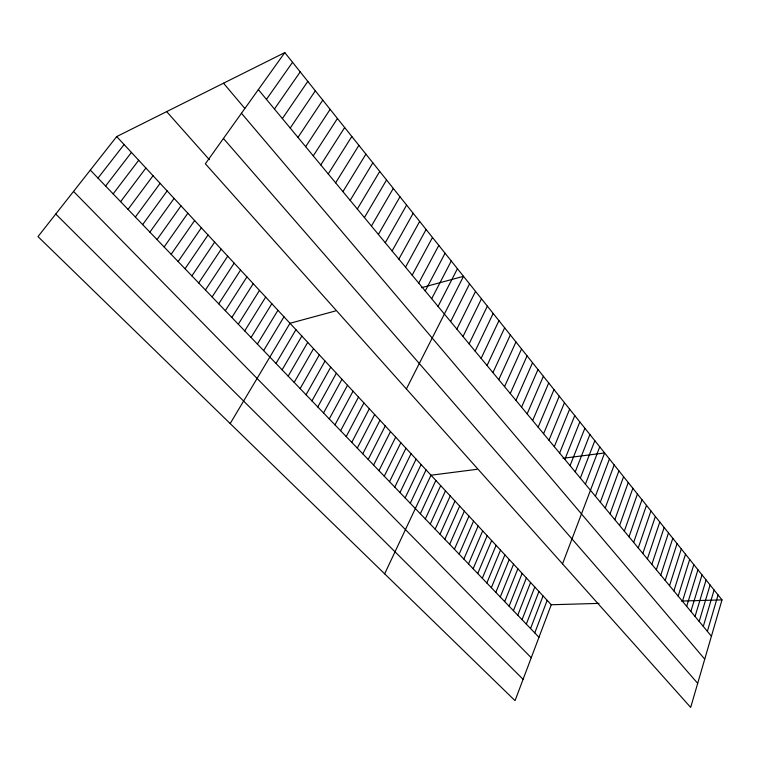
<?xml version="1.0" encoding="UTF-8"?>
<svg xmlns="http://www.w3.org/2000/svg" width="760" height="760" viewBox="0 0 760 760"><rect width="100%" height="100%" fill="white"/><g stroke="black" fill="none" stroke-linecap="round" stroke-linejoin="round"><path stroke-width="1.14" d="M722 599.887L690.678 707.408L205.361 163.789L284.8 52.592L722 599.887L681.444 601.046M707.37 631.322L718.067 594.966M703.294 626.401L714.096 589.997M699.181 621.452L710.106 585M695.039 616.455L706.078 579.966M690.869 611.42L702.031 574.892M686.669 606.347L697.946 569.781M682.433 601.245L693.832 564.633M678.167 596.096L689.69 559.445M673.873 590.909L685.51 554.211M669.541 585.684L681.302 548.948M665.171 580.412L677.065 543.647M660.772 575.111L672.799 538.298M656.336 569.762L668.496 532.912M651.871 564.366L664.164 527.487M647.368 558.933L659.794 522.015M642.827 553.461L655.386 516.505M638.257 547.941L650.95 510.948M633.65 542.383L646.484 505.353M629.005 536.778L641.972 499.709M624.321 531.126L637.431 494.028M619.6 525.426L632.861 488.3M614.84 519.688L628.244 482.524M610.042 513.903L623.599 476.71M605.207 508.069L618.915 470.839M600.333 502.179L614.184 464.93M595.413 496.251L609.425 458.974M116.698 136.572L551.247 604.751L515.033 700.663L38 236.607L116.698 136.572L284.8 52.592M562.524 563.844L604.628 452.96L563.036 458.289M534.774 632.918L547.162 600.362M530.565 628.529L543.067 595.944M585.418 484.196L599.754 446.861M526.319 624.121L538.935 591.489M580.346 478.078L594.833 440.705M522.053 619.675L534.774 587.014M517.76 615.201L530.594 582.502M575.225 471.894L589.883 434.501M570.057 465.671L584.886 428.241M513.428 610.688L526.376 577.961M509.076 606.157L522.139 573.392M564.851 459.382L579.842 421.942M504.688 601.587L517.873 568.793M559.607 453.045L574.769 415.577M500.27 596.989L513.57 564.167M495.824 592.363L509.247 559.503M554.306 446.661L569.639 409.165M491.35 587.698L504.897 554.819M548.967 440.22L564.481 402.705M486.846 583.015L500.507 550.088M482.305 578.284L496.09 545.338M543.581 433.722L559.265 396.178M477.736 573.524L491.653 540.55M538.146 427.167L554.011 389.604M473.138 568.736L487.179 535.724M532.665 420.555L548.72 382.974M468.512 563.91L482.676 530.869M463.847 559.056L478.135 525.986M527.136 413.887L543.381 376.285M459.144 554.163L473.565 521.065M521.559 407.16L537.985 369.541M454.413 549.242L468.967 516.116M515.936 400.368L532.551 362.738M449.654 544.283L464.341 511.119M444.856 539.286L459.676 506.103M510.264 393.528L527.079 355.88M504.545 386.622L521.55 348.963M440.021 534.251L454.983 501.039M435.157 529.188L450.252 495.947M430.255 524.086L445.493 490.817M498.769 379.648L515.973 341.981M425.315 518.947L440.695 485.649M492.936 372.618L510.35 334.941M420.346 513.769L435.869 480.453M487.056 365.531L504.668 327.835M384.665 573.838L431.005 475.209L476.89 469.328M410.257 503.262L426.065 469.889M481.127 358.368L498.95 320.673M475.142 351.148L493.173 313.443M405.137 497.923L421.097 464.531M399.978 492.556L416.09 459.135M469.101 343.862L487.35 306.147M394.772 487.141L411.046 453.701M389.538 481.688L405.963 448.229M463.001 336.509L481.469 298.794M456.855 329.089L475.541 291.365M384.265 476.197L400.843 442.709M450.651 321.594L469.556 283.879M378.955 470.668L395.684 437.161M373.597 465.091L390.498 431.566M406.381 388.959L463.514 276.317L421.515 287.679M368.201 459.467L385.263 425.923M438.055 306.413L457.425 268.688M362.767 453.815L379.99 420.242M357.285 448.105L374.68 414.523M431.68 298.709L451.269 260.993M351.776 442.358L369.331 408.756M425.229 290.938L445.065 253.222M346.209 436.572L363.935 402.952M418.731 283.091L438.805 245.385M340.603 430.74L358.511 397.1M334.96 424.859L353.039 391.2M412.167 275.167L432.487 237.471M329.27 418.931L347.519 385.263M405.536 267.178L426.103 229.491M323.532 412.965L341.962 379.278M317.756 406.942L336.366 373.245M398.848 259.103L419.672 221.426M311.933 400.881L330.724 367.166M392.094 250.952L413.165 213.294M306.062 394.763L325.042 361.038M385.272 242.725L406.609 205.076M300.143 388.607L319.314 354.863M378.385 234.412L399.988 196.792M294.177 382.394L313.538 348.65M288.163 376.133L307.714 342.38M371.431 226.024L393.3 188.423M282.112 369.825L301.853 336.062M364.41 217.559L386.555 179.968M276.003 363.46L295.944 329.688M357.323 209L379.734 171.446M230.185 423.567L289.988 323.276L335.397 310.983M263.635 350.588L283.983 316.806M350.16 200.364L372.856 162.83M257.383 344.071L277.932 310.279M251.066 337.506L271.833 303.715M342.931 191.634L365.911 154.137M335.625 182.827L358.891 145.35M244.71 330.885L265.677 297.084M238.298 324.206L259.483 290.405M328.244 173.926L351.813 136.486M231.828 317.471L253.232 283.67M320.796 164.93L344.66 127.528M225.311 310.688L246.933 276.887M313.262 155.847L337.44 118.493M218.737 303.838L240.578 270.047M212.116 296.941L234.175 263.14M305.662 146.68L330.144 109.354M205.428 289.978L227.725 256.187M198.692 282.967L221.207 249.175M297.977 137.408L322.772 100.13M191.891 275.889L214.652 242.107M290.216 128.041L315.334 90.82M185.041 268.745L208.031 234.973M282.378 118.579L307.809 81.405M178.125 261.554L201.362 227.781M171.152 254.286L194.626 220.533M274.455 109.022L300.219 71.896M164.122 246.972L187.843 213.227M266.447 99.361L292.543 62.301M157.025 239.581L181.004 205.846M149.872 232.132L174.097 198.417M142.652 224.618L167.143 190.912M135.375 217.037L160.123 183.35M128.031 209.389L153.035 175.721M120.621 201.675L145.901 168.026M113.145 193.886L138.691 160.265M105.602 186.038L131.423 152.437M97.993 178.106L124.098 144.542M551.247 604.751L598.994 603.392M55.755 214.035L523.089 679.307M73.539 191.434L531.231 657.761M90.316 170.116L538.964 637.279M166.659 111.615L209.361 159.676M223.44 138.482L697.689 683.354M241.452 113.269L704.739 659.158M223.516 83.21L244.739 108.338M258.352 89.604L711.417 636.215"/></g></svg>
